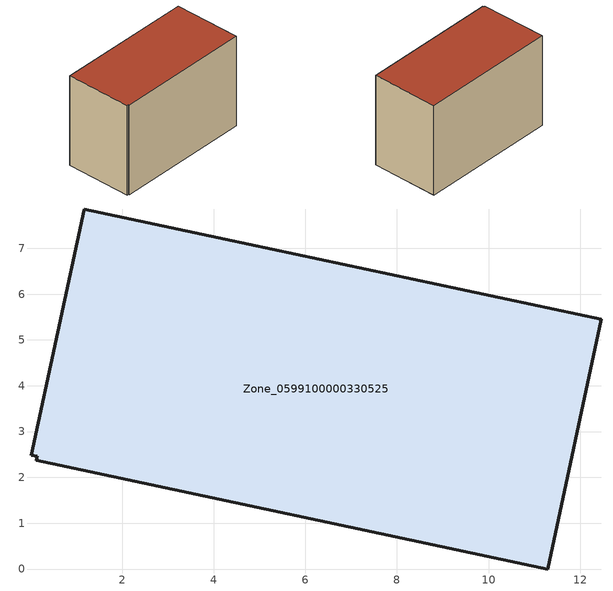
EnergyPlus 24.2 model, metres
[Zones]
Zone_0599100000330525
 floor ground (C_G): 0.02,2.49 1.17,7.86 12.46,5.45 11.29,0 0.13,2.37 0.15,2.46 z0
 wall outside (C_F): 12.46,5.45 1.17,7.86 0.02,2.49 0.15,2.46 0.13,2.37 11.29,0 12.46,5.45 z0:7.8
 roof outside (C_R): 1.17,7.86 0.02,2.49 0.15,2.46 0.13,2.37 11.29,0 12.46,5.45 z7.8
[BUILDING]
Pand.0599100000330525: North Axis=0; Terrain=City; Loads Convergence Tolerance Value=0.04; Temperature Convergence Tolerance Value=0.4; Solar Distribution=FullExterior; Maximum Number of Warmup Days=25; Minimum Number of Warmup Days=1
[Site:Location]
Rotterdam.The.Hague.AP_ZH_NLD Design_Conditions: Latitude=51.96; Longitude=4.45; Time Zone=1; Elevation=-4.5
[SITE:GROUNDTEMPERATURE:BUILDINGSURFACE]
18, 18, 18, 18, 18, 18, 18, 18, 18, 18, 18, 18
[MATERIAL] Thermal Absorptance=0.9; Solar Absorptance=0.7; Visible Absorptance=0.7
Name | Roughness | Thickness | Conductivity | Density | Specific Heat
G.TC.1975-1991 | MediumSmooth | 0.15 | 0.288461 | 540 | 1210
F.TC.1975-1991 | Rough | 0.3 | 0.230769 | 1920 | 840
R.TC.1975-1991 | MediumRough | 0.2 | 0.153846 | 1500 | 1000
[CONSTRUCTION]
C_G: G.TC.1975-1991
C_F: F.TC.1975-1991
C_R: R.TC.1975-1991
[ZONE]
Zone_0599100000330525: Type=1; Multiplier=1; Ceiling Height=Autocalculate; Volume=Autocalculate; Floor Area=autocalculate; Part of Total Floor Area=Yes
[ZONEINFILTRATION:DESIGNFLOWRATE]
Infil_Zone_0599100000330525: Zone or ZoneList or Space or SpaceList=Zone_0599100000330525; Schedule=AlwaysOn; Design Flow Rate Calculation Method=Flow/Area; Flow Rate per Floor Area=0.003; Constant Term Coefficient=1; Temperature Term Coefficient=0; Velocity Term Coefficient=0; Velocity Squared Term Coefficient=0
[HVACTEMPLATE:ZONE:IDEALLOADSAIRSYSTEM]
Zone_0599100000330525: Maximum Heating Supply Air Temperature=50; Minimum Cooling Supply Air Temperature=13; Maximum Heating Supply Air Humidity Ratio=0.0156; Minimum Cooling Supply Air Humidity Ratio=0.0077; Heating Limit=NoLimit; Cooling Limit=NoLimit; Dehumidification Control Type=ConstantSensibleHeatRatio; Cooling Sensible Heat Ratio=0.7; Dehumidification Setpoint=60; Humidification Control Type=None; Humidification Setpoint=30; Outdoor Air Method=None; Outdoor Air Flow Rate per Person=0.00944; Outdoor Air Flow Rate per Zone Floor Area=0; Outdoor Air Flow Rate per Zone=0; Demand Controlled Ventilation Type=None; Outdoor Air Economizer Type=NoEconomizer; Heat Recovery Type=None; Sensible Heat Recovery Effectiveness=0.7; Latent Heat Recovery Effectiveness=0.65
[ZONECONTROL:THERMOSTAT]
ThermostatControl_Zone_0599100000330525: Zone or ZoneList=Zone_0599100000330525; Control Type Schedule=DualSetpointControlType; Control 1=Thermostat_Zone_0599100000330525; Temperature Difference Between Cutout And Setpoint=0
[THERMOSTATSETPOINT:DUALSETPOINT]
Thermostat_Zone_0599100000330525: Heating Setpoint Temperature Schedule=HeatingSetpoint_Zone_0599100000330525; Cooling Setpoint Temperature Schedule=CoolingSetpoint_Zone_0599100000330525
[SCHEDULE:COMPACT]
HeatingSetpoint_Zone_0599100000330525: Through: 12/31, For: AllDays, Until: 24:00, 21
CoolingSetpoint_Zone_0599100000330525: Through: 12/31, For: AllDays, Until: 24:00, 24
DualSetpointControlType: Through: 12/31, For: AllDays, Until: 24:00, 4
AlwaysOn: Through: 12/31, For: AllDays, Until: 24:00, 1
